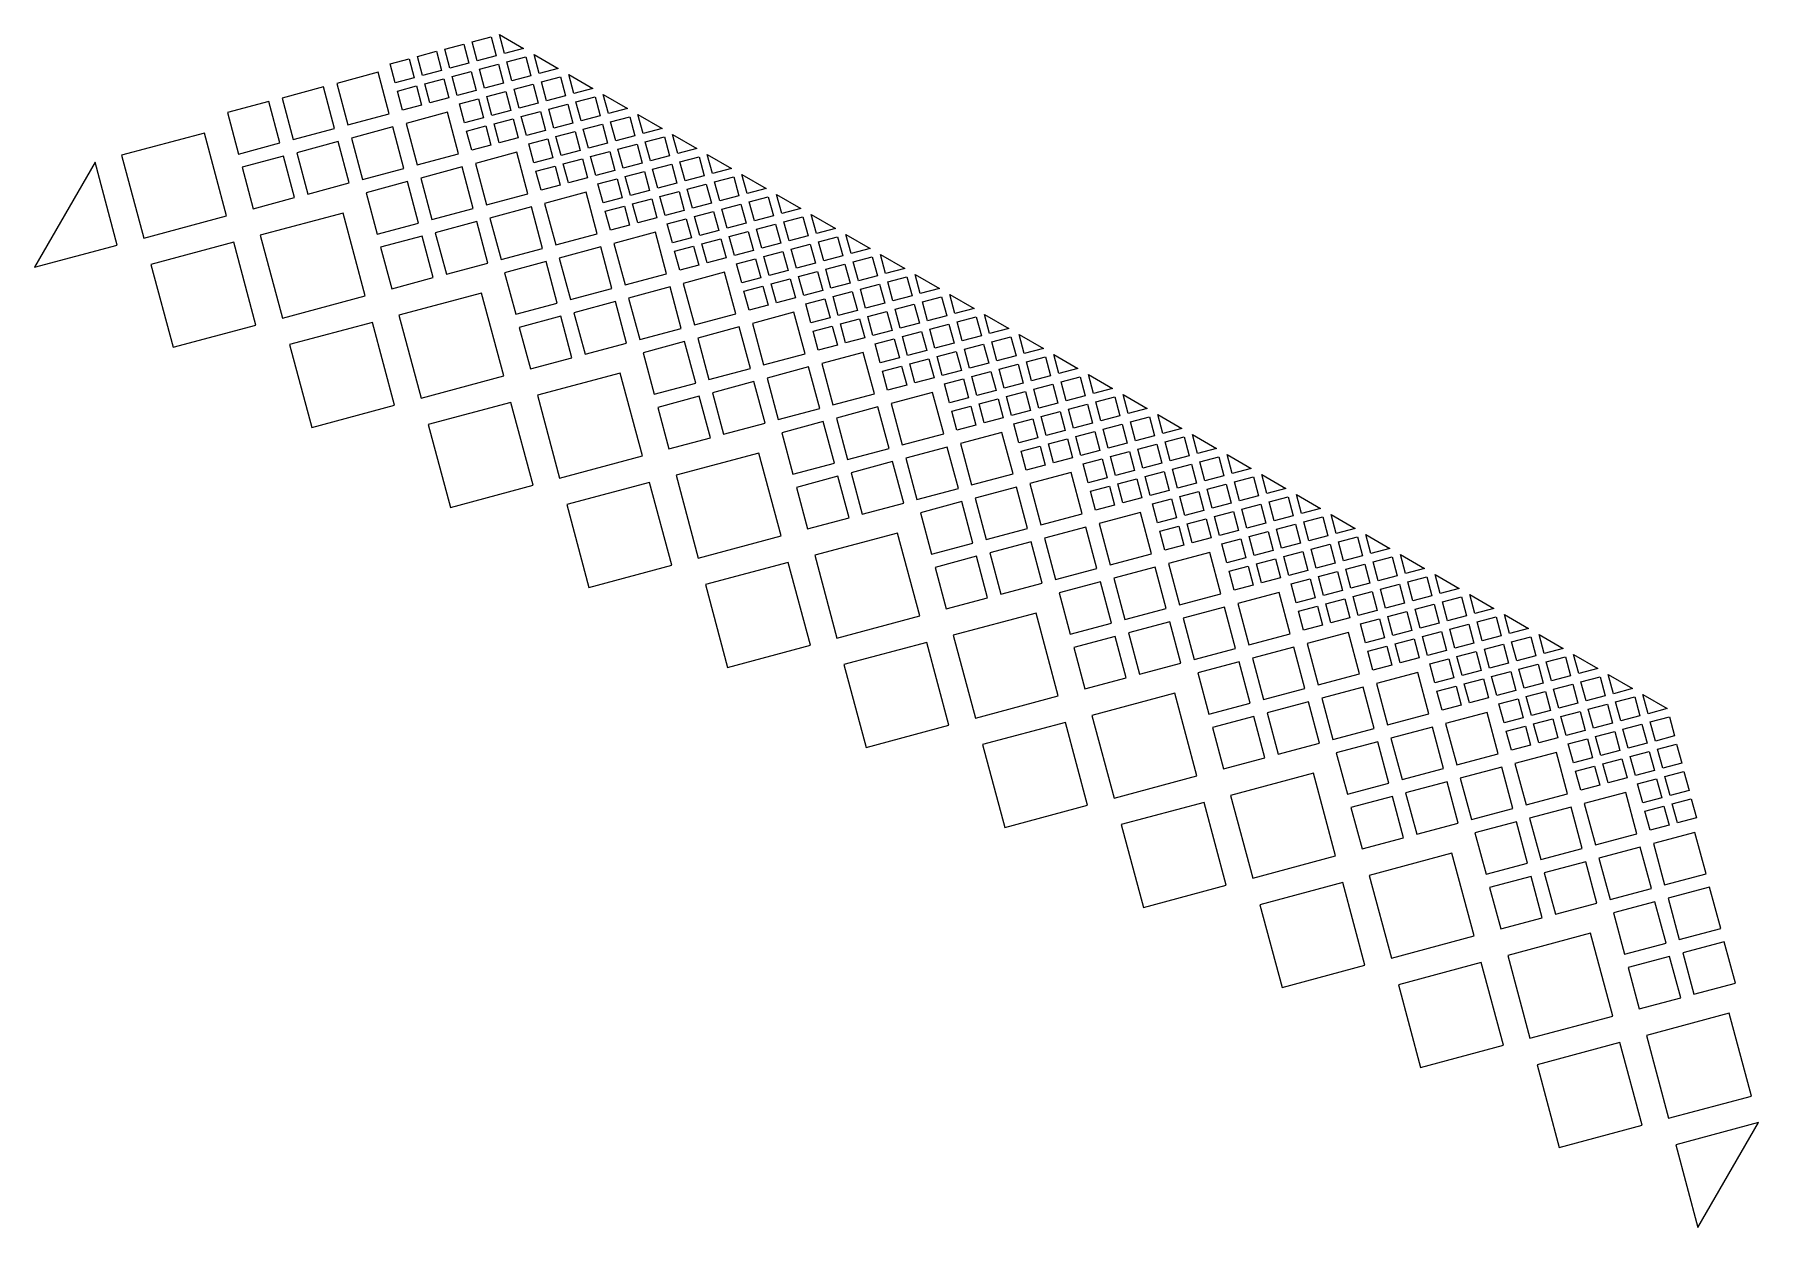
# Model space of a CAD drawing. Header units: inches. Extents: x -11.9 to 11.9, y -21.8 to -14.7.
# Drawn here: x -11.892 to -10.987, y -15.307 to -14.681 of the extents above.
import ezdxf

# ---------------------------------------------------------------- set-up
doc = ezdxf.new("R2010")
doc.units = ezdxf.units.IN
doc.header["$MEASUREMENT"] = 0

msp = doc.modelspace()

# ---------------------------------------------------------------- linework, layer by layer
for points in [[(-11.66202, -14.6849), (-11.65202, -14.68223), (-11.64935, -14.69222), (-11.65934, -14.6949)], [(-11.645, -14.69106), (-11.64768, -14.68106), (-11.635, -14.68838)], [(-11.69238, -14.70375), (-11.70238, -14.70643), (-11.70505, -14.69644), (-11.69506, -14.69376)], [(-11.69071, -14.69259), (-11.68071, -14.68991), (-11.67803, -14.69991), (-11.68803, -14.70259)], [(-11.67637, -14.68875), (-11.66637, -14.68607), (-11.66369, -14.69607), (-11.67369, -14.69875)], [(-11.64383, -14.69541), (-11.63384, -14.69273), (-11.63116, -14.70272), (-11.64116, -14.7054)], [(-11.62681, -14.70156), (-11.62949, -14.69156), (-11.61681, -14.69888)], [(-11.72722, -14.72846), (-11.70549, -14.72264), (-11.71131, -14.70091), (-11.73304, -14.70673)], [(-11.67252, -14.70309), (-11.66253, -14.70041), (-11.65985, -14.71041), (-11.66984, -14.71309)], [(-11.65818, -14.69925), (-11.64818, -14.69657), (-11.6455, -14.70657), (-11.6555, -14.70925)], [(-11.62565, -14.70591), (-11.61565, -14.70323), (-11.61297, -14.71322), (-11.62297, -14.7159)], [(-11.60862, -14.71206), (-11.6113, -14.70206), (-11.59863, -14.70938)], [(-11.73417, -14.73033), (-11.74, -14.70859), (-11.76173, -14.71442), (-11.75591, -14.73615)], [(-11.69853, -14.72078), (-11.70121, -14.71078), (-11.69121, -14.7081), (-11.68853, -14.7181)], [(-11.67687, -14.70426), (-11.67419, -14.71425), (-11.68419, -14.71693), (-11.68687, -14.70694)], [(-11.65434, -14.71359), (-11.64434, -14.71091), (-11.64166, -14.72091), (-11.65166, -14.72359)], [(-11.63999, -14.70975), (-11.62999, -14.70707), (-11.62732, -14.71707), (-11.63731, -14.71975)], [(-11.7846, -14.74384), (-11.76286, -14.73801), (-11.76869, -14.71628), (-11.79042, -14.7221)], [(-11.656, -14.72475), (-11.666, -14.72743), (-11.66868, -14.71744), (-11.65868, -14.71476)], [(-11.6218, -14.72025), (-11.61181, -14.71757), (-11.60913, -14.72757), (-11.61912, -14.73025)], [(-11.60746, -14.71641), (-11.59746, -14.71373), (-11.59478, -14.72372), (-11.60478, -14.7264)], [(-11.59044, -14.72256), (-11.59312, -14.71256), (-11.58044, -14.71988)], [(-11.71953, -14.75715), (-11.6978, -14.75133), (-11.70362, -14.72959), (-11.72536, -14.73542)], [(-11.69667, -14.72773), (-11.69084, -14.74946), (-11.66911, -14.74364), (-11.67494, -14.72191)], [(-11.66216, -14.74178), (-11.66484, -14.73178), (-11.65484, -14.7291), (-11.65216, -14.7391)], [(-11.64049, -14.72526), (-11.63782, -14.73526), (-11.64781, -14.73793), (-11.65049, -14.72794)], [(-11.63615, -14.72409), (-11.62615, -14.72141), (-11.62347, -14.73141), (-11.63347, -14.73409)], [(-11.60362, -14.73075), (-11.59362, -14.72807), (-11.59094, -14.73807), (-11.60094, -14.74075)], [(-11.58927, -14.72691), (-11.57928, -14.72423), (-11.5766, -14.73423), (-11.58659, -14.7369)], [(-11.57225, -14.73306), (-11.57493, -14.72306), (-11.56225, -14.73038)], [(-11.79082, -14.77625), (-11.80247, -14.73279), (-11.84593, -14.74443), (-11.83428, -14.7879)], [(-11.75404, -14.74311), (-11.74822, -14.76484), (-11.72649, -14.75901), (-11.73231, -14.73728)], [(-11.61963, -14.74576), (-11.62963, -14.74843), (-11.6323, -14.73844), (-11.62231, -14.73576)], [(-11.61796, -14.73459), (-11.60796, -14.73192), (-11.60528, -14.74191), (-11.61528, -14.74459)], [(-11.58543, -14.74125), (-11.57543, -14.73857), (-11.57275, -14.74857), (-11.58275, -14.75125)], [(-11.57108, -14.73741), (-11.56109, -14.73473), (-11.55841, -14.74473), (-11.56841, -14.7474)], [(-11.55406, -14.74356), (-11.55674, -14.73356), (-11.54406, -14.74088)], [(-11.89166, -14.80327), (-11.84819, -14.79163), (-11.85984, -14.74816)], [(-11.77691, -14.77253), (-11.75518, -14.7667), (-11.761, -14.74497), (-11.78273, -14.75079)], [(-11.66029, -14.74873), (-11.65447, -14.77047), (-11.63274, -14.76464), (-11.63856, -14.74291)], [(-11.60412, -14.74626), (-11.60144, -14.75626), (-11.61144, -14.75894), (-11.61412, -14.74894)], [(-11.59977, -14.74509), (-11.58978, -14.74242), (-11.5871, -14.75241), (-11.59709, -14.75509)], [(-11.5529, -14.74791), (-11.5429, -14.74523), (-11.54022, -14.75523), (-11.55022, -14.75791)], [(-11.53587, -14.75406), (-11.53855, -14.74406), (-11.52588, -14.75138)], [(-11.68316, -14.77815), (-11.66142, -14.77233), (-11.66725, -14.7506), (-11.68898, -14.75642)], [(-11.62578, -14.76278), (-11.62846, -14.75278), (-11.61846, -14.7501), (-11.61578, -14.7601)], [(-11.58325, -14.76676), (-11.59325, -14.76944), (-11.59593, -14.75944), (-11.58593, -14.75676)], [(-11.58159, -14.75559), (-11.57159, -14.75292), (-11.56891, -14.76291), (-11.57891, -14.76559)], [(-11.56724, -14.75175), (-11.55724, -14.74907), (-11.55457, -14.75907), (-11.56456, -14.76175)], [(-11.53471, -14.75841), (-11.52471, -14.75573), (-11.52203, -14.76573), (-11.53203, -14.76841)], [(-11.51769, -14.76456), (-11.52037, -14.75456), (-11.50769, -14.76188)], [(-11.71767, -14.76411), (-11.71185, -14.78584), (-11.69011, -14.78002), (-11.69594, -14.75828)], [(-11.62392, -14.76973), (-11.6181, -14.79147), (-11.59636, -14.78564), (-11.60219, -14.76391)], [(-11.5634, -14.7661), (-11.5534, -14.76342), (-11.55072, -14.77341), (-11.56072, -14.77609)], [(-11.54905, -14.76225), (-11.53906, -14.75957), (-11.53638, -14.76957), (-11.54638, -14.77225)], [(-11.51652, -14.76891), (-11.50653, -14.76623), (-11.50385, -14.77623), (-11.51384, -14.77891)], [(-11.4995, -14.77506), (-11.50218, -14.76507), (-11.4895, -14.77238)], [(-11.72972, -14.77479), (-11.77318, -14.78643), (-11.76154, -14.8299), (-11.71807, -14.81825)], [(-11.64678, -14.79915), (-11.62505, -14.79333), (-11.63087, -14.7716), (-11.65261, -14.77742)], [(-11.58941, -14.78378), (-11.59209, -14.77378), (-11.58209, -14.7711), (-11.57941, -14.7811)], [(-11.56774, -14.76726), (-11.56507, -14.77726), (-11.57506, -14.77994), (-11.57774, -14.76994)], [(-11.54521, -14.7766), (-11.53521, -14.77392), (-11.53253, -14.78391), (-11.54253, -14.78659)], [(-11.53087, -14.77275), (-11.52087, -14.77007), (-11.51819, -14.78007), (-11.52819, -14.78275)], [(-11.48131, -14.78556), (-11.48399, -14.77557), (-11.47132, -14.78288)], [(-11.68129, -14.78511), (-11.67547, -14.80684), (-11.65374, -14.80102), (-11.65956, -14.77928)], [(-11.54688, -14.78776), (-11.55688, -14.79044), (-11.55955, -14.78044), (-11.54956, -14.77776)], [(-11.52702, -14.7871), (-11.51703, -14.78442), (-11.51435, -14.79441), (-11.52434, -14.79709)], [(-11.51268, -14.78325), (-11.50268, -14.78057), (-11.5, -14.79057), (-11.51, -14.79325)], [(-11.49834, -14.77941), (-11.48834, -14.77673), (-11.48566, -14.78673), (-11.49566, -14.78941)], [(-11.78709, -14.79016), (-11.83056, -14.80181), (-11.81891, -14.84528), (-11.77544, -14.83363)], [(-11.70416, -14.81453), (-11.68243, -14.8087), (-11.68825, -14.78697), (-11.70998, -14.79279)], [(-11.61041, -14.82015), (-11.58867, -14.81433), (-11.5945, -14.7926), (-11.61623, -14.79842)], [(-11.58754, -14.79073), (-11.58172, -14.81247), (-11.55999, -14.80664), (-11.56581, -14.78491)], [(-11.55303, -14.80478), (-11.55571, -14.79478), (-11.54571, -14.7921), (-11.54303, -14.8021)], [(-11.53137, -14.78826), (-11.52869, -14.79826), (-11.53869, -14.80094), (-11.54137, -14.79094)], [(-11.49449, -14.79375), (-11.48449, -14.79107), (-11.48182, -14.80107), (-11.49181, -14.80375)], [(-11.48015, -14.78991), (-11.47015, -14.78723), (-11.46747, -14.79723), (-11.47747, -14.79991)], [(-11.46312, -14.79606), (-11.4658, -14.78607), (-11.45313, -14.79339)], [(-11.64492, -14.80611), (-11.6391, -14.82784), (-11.61736, -14.82202), (-11.62319, -14.80028)], [(-11.5105, -14.80876), (-11.5205, -14.81144), (-11.52318, -14.80144), (-11.51318, -14.79876)], [(-11.50884, -14.7976), (-11.49884, -14.79492), (-11.49616, -14.80492), (-11.50616, -14.80759)], [(-11.4763, -14.80425), (-11.46631, -14.80158), (-11.46363, -14.81157), (-11.47363, -14.81425)], [(-11.46196, -14.80041), (-11.45196, -14.79773), (-11.44928, -14.80773), (-11.45928, -14.81041)], [(-11.44494, -14.80656), (-11.44762, -14.79657), (-11.43494, -14.80389)], [(-11.55117, -14.81174), (-11.54535, -14.83347), (-11.52361, -14.82765), (-11.52944, -14.80591)], [(-11.49499, -14.80926), (-11.49232, -14.81926), (-11.50231, -14.82194), (-11.50499, -14.81194)], [(-11.49065, -14.8081), (-11.48065, -14.80542), (-11.47797, -14.81542), (-11.48797, -14.81809)], [(-11.44377, -14.81091), (-11.43378, -14.80823), (-11.4311, -14.81823), (-11.44109, -14.82091)], [(-11.42675, -14.81706), (-11.42943, -14.80707), (-11.41675, -14.81439)], [(-11.64532, -14.86026), (-11.65697, -14.81679), (-11.70043, -14.82844), (-11.68879, -14.8719)], [(-11.57403, -14.84116), (-11.5523, -14.83533), (-11.55812, -14.8136), (-11.57986, -14.81942)], [(-11.51666, -14.82578), (-11.51934, -14.81578), (-11.50934, -14.81311), (-11.50666, -14.8231)], [(-11.47413, -14.82976), (-11.48413, -14.83244), (-11.4868, -14.82244), (-11.47681, -14.81976)], [(-11.47246, -14.8186), (-11.46246, -14.81592), (-11.45978, -14.82592), (-11.46978, -14.8286)], [(-11.45812, -14.81475), (-11.44812, -14.81208), (-11.44544, -14.82207), (-11.45544, -14.82475)], [(-11.42559, -14.82141), (-11.41559, -14.81873), (-11.41291, -14.82873), (-11.42291, -14.83141)], [(-11.40856, -14.82757), (-11.41124, -14.81757), (-11.39857, -14.82489)], [(-11.63141, -14.85653), (-11.60968, -14.85071), (-11.6155, -14.82897), (-11.63723, -14.8348)], [(-11.60854, -14.82711), (-11.60272, -14.84884), (-11.58099, -14.84302), (-11.58681, -14.82129)], [(-11.51479, -14.83274), (-11.50897, -14.85447), (-11.48724, -14.84865), (-11.49306, -14.82691)], [(-11.45427, -14.8291), (-11.44428, -14.82642), (-11.4416, -14.83642), (-11.45159, -14.8391)], [(-11.43993, -14.82526), (-11.42993, -14.82258), (-11.42725, -14.83257), (-11.43725, -14.83525)], [(-11.4074, -14.83191), (-11.3974, -14.82923), (-11.39472, -14.83923), (-11.40472, -14.84191)], [(-11.39038, -14.83807), (-11.39305, -14.82807), (-11.38038, -14.83539)], [(-11.75781, -14.84381), (-11.74616, -14.88728), (-11.70269, -14.87563), (-11.71434, -14.83216)], [(-11.53766, -14.86216), (-11.51593, -14.85633), (-11.52175, -14.8346), (-11.54348, -14.84042)], [(-11.48028, -14.84678), (-11.48296, -14.83679), (-11.47296, -14.83411), (-11.47029, -14.8441)], [(-11.45862, -14.83026), (-11.45594, -14.84026), (-11.46594, -14.84294), (-11.46862, -14.83294)], [(-11.43609, -14.8396), (-11.42609, -14.83692), (-11.42341, -14.84692), (-11.43341, -14.8496)], [(-11.42174, -14.83576), (-11.41174, -14.83308), (-11.40907, -14.84307), (-11.41906, -14.84575)], [(-11.37219, -14.84857), (-11.37487, -14.83857), (-11.36219, -14.84589)], [(-11.57217, -14.84811), (-11.56635, -14.86984), (-11.54461, -14.86402), (-11.55044, -14.84229)], [(-11.47842, -14.85374), (-11.4726, -14.87547), (-11.45086, -14.86965), (-11.45669, -14.84791)], [(-11.43775, -14.85076), (-11.44775, -14.85344), (-11.45043, -14.84344), (-11.44043, -14.84076)], [(-11.4179, -14.8501), (-11.4079, -14.84742), (-11.40522, -14.85742), (-11.41522, -14.8601)], [(-11.40355, -14.84626), (-11.39356, -14.84358), (-11.39088, -14.85357), (-11.40088, -14.85625)], [(-11.38921, -14.84241), (-11.37921, -14.83973), (-11.37653, -14.84973), (-11.38653, -14.85241)], [(-11.50128, -14.88316), (-11.47955, -14.87733), (-11.48537, -14.8556), (-11.50711, -14.86142)], [(-11.44391, -14.86778), (-11.44659, -14.85779), (-11.43659, -14.85511), (-11.43391, -14.86511)], [(-11.42225, -14.85126), (-11.41957, -14.86126), (-11.42956, -14.86394), (-11.43224, -14.85394)], [(-11.38537, -14.85676), (-11.37537, -14.85408), (-11.37269, -14.86408), (-11.38269, -14.86675)], [(-11.37102, -14.85291), (-11.36103, -14.85023), (-11.35835, -14.86023), (-11.36834, -14.86291)], [(-11.354, -14.85907), (-11.35668, -14.84907), (-11.344, -14.85639)], [(-11.57257, -14.90226), (-11.58422, -14.85879), (-11.62768, -14.87044), (-11.61604, -14.91391)], [(-11.5358, -14.86911), (-11.52997, -14.89084), (-11.50824, -14.88502), (-11.51406, -14.86329)], [(-11.40138, -14.87176), (-11.41138, -14.87444), (-11.41406, -14.86444), (-11.40406, -14.86176)], [(-11.39971, -14.8606), (-11.38971, -14.85792), (-11.38703, -14.86792), (-11.39703, -14.8706)], [(-11.36718, -14.86726), (-11.35718, -14.86458), (-11.3545, -14.87458), (-11.3645, -14.87725)], [(-11.35284, -14.86341), (-11.34284, -14.86073), (-11.34016, -14.87073), (-11.35016, -14.87341)], [(-11.33581, -14.86957), (-11.33849, -14.85957), (-11.32582, -14.86689)], [(-11.68506, -14.88581), (-11.67341, -14.92928), (-11.62994, -14.91763), (-11.64159, -14.87417)], [(-11.55866, -14.89853), (-11.53693, -14.89271), (-11.54275, -14.87097), (-11.56448, -14.8768)], [(-11.44204, -14.87474), (-11.43622, -14.89647), (-11.41449, -14.89065), (-11.42031, -14.86892)], [(-11.38587, -14.87227), (-11.38319, -14.88226), (-11.39319, -14.88494), (-11.39587, -14.87494)], [(-11.38152, -14.8711), (-11.37153, -14.86842), (-11.36885, -14.87842), (-11.37884, -14.8811)], [(-11.34899, -14.87776), (-11.33899, -14.87508), (-11.33632, -14.88508), (-11.34631, -14.88776)], [(-11.33465, -14.87391), (-11.32465, -14.87124), (-11.32197, -14.88123), (-11.33197, -14.88391)], [(-11.31763, -14.88007), (-11.3203, -14.87007), (-11.30763, -14.87739)], [(-11.46491, -14.90416), (-11.44318, -14.89834), (-11.449, -14.8766), (-11.47073, -14.88243)], [(-11.40753, -14.88878), (-11.41021, -14.87879), (-11.40021, -14.87611), (-11.39754, -14.88611)], [(-11.365, -14.89276), (-11.375, -14.89544), (-11.37768, -14.88544), (-11.36768, -14.88277)], [(-11.36334, -14.8816), (-11.35334, -14.87892), (-11.35066, -14.88892), (-11.36066, -14.8916)], [(-11.31646, -14.88441), (-11.30646, -14.88174), (-11.30378, -14.89173), (-11.31378, -14.89441)], [(-11.29944, -14.89057), (-11.30212, -14.88057), (-11.28944, -14.88789)], [(-11.49942, -14.89011), (-11.4936, -14.91185), (-11.47186, -14.90602), (-11.47769, -14.88429)], [(-11.40567, -14.89574), (-11.39985, -14.91747), (-11.37811, -14.91165), (-11.38394, -14.88992)], [(-11.3495, -14.89327), (-11.34682, -14.90326), (-11.35681, -14.90594), (-11.35949, -14.89595)], [(-11.34515, -14.8921), (-11.33515, -14.88942), (-11.33247, -14.89942), (-11.34247, -14.9021)], [(-11.3308, -14.88826), (-11.32081, -14.88558), (-11.31813, -14.89558), (-11.32813, -14.89826)], [(-11.29827, -14.89492), (-11.28828, -14.89224), (-11.2856, -14.90223), (-11.29559, -14.90491)], [(-11.28125, -14.90107), (-11.28393, -14.89107), (-11.27125, -14.89839)], [(-11.49982, -14.94426), (-11.51147, -14.90079), (-11.55493, -14.91244), (-11.54329, -14.95591)], [(-11.42853, -14.92516), (-11.4068, -14.91934), (-11.41262, -14.8976), (-11.43436, -14.90343)], [(-11.37116, -14.90979), (-11.37384, -14.89979), (-11.36384, -14.89711), (-11.36116, -14.90711)], [(-11.32696, -14.9026), (-11.31696, -14.89992), (-11.31429, -14.90992), (-11.32428, -14.9126)], [(-11.31262, -14.89876), (-11.30262, -14.89608), (-11.29994, -14.90608), (-11.30994, -14.90876)], [(-11.26306, -14.91157), (-11.26574, -14.90157), (-11.25307, -14.90889)], [(-11.46305, -14.91111), (-11.45722, -14.93285), (-11.43549, -14.92702), (-11.44131, -14.90529)], [(-11.36929, -14.91674), (-11.36347, -14.93847), (-11.34174, -14.93265), (-11.34756, -14.91092)], [(-11.32863, -14.91376), (-11.33863, -14.91644), (-11.34131, -14.90645), (-11.33131, -14.90377)], [(-11.30877, -14.9131), (-11.29878, -14.91042), (-11.2961, -14.92042), (-11.3061, -14.9231)], [(-11.29443, -14.90926), (-11.28443, -14.90658), (-11.28175, -14.91658), (-11.29175, -14.91926)], [(-11.28009, -14.90542), (-11.27009, -14.90274), (-11.26741, -14.91273), (-11.27741, -14.91541)], [(-11.56884, -14.91617), (-11.61231, -14.92781), (-11.60066, -14.97128), (-11.5572, -14.95963)], [(-11.48591, -14.94053), (-11.46418, -14.93471), (-11.47, -14.91298), (-11.49173, -14.9188)], [(-11.39216, -14.94616), (-11.37043, -14.94034), (-11.37625, -14.9186), (-11.39798, -14.92443)], [(-11.33478, -14.93079), (-11.33746, -14.92079), (-11.32746, -14.91811), (-11.32479, -14.92811)], [(-11.31312, -14.91427), (-11.31044, -14.92426), (-11.32044, -14.92694), (-11.32312, -14.91695)], [(-11.27624, -14.91976), (-11.26625, -14.91708), (-11.26357, -14.92708), (-11.27356, -14.92976)], [(-11.2619, -14.91592), (-11.2519, -14.91324), (-11.24922, -14.92323), (-11.25922, -14.92591)], [(-11.24488, -14.92207), (-11.24755, -14.91207), (-11.23488, -14.91939)], [(-11.42667, -14.93211), (-11.42085, -14.95385), (-11.39911, -14.94802), (-11.40494, -14.92629)], [(-11.29225, -14.93477), (-11.30225, -14.93744), (-11.30493, -14.92745), (-11.29493, -14.92477)], [(-11.29059, -14.9236), (-11.28059, -14.92092), (-11.27791, -14.93092), (-11.28791, -14.9336)], [(-11.25805, -14.93026), (-11.24806, -14.92758), (-11.24538, -14.93758), (-11.25538, -14.94026)], [(-11.24371, -14.92642), (-11.23371, -14.92374), (-11.23103, -14.93374), (-11.24103, -14.93641)], [(-11.22669, -14.93257), (-11.22937, -14.92257), (-11.21669, -14.92989)], [(-11.33292, -14.93774), (-11.3271, -14.95947), (-11.30536, -14.95365), (-11.31119, -14.93192)], [(-11.27675, -14.93527), (-11.27407, -14.94527), (-11.28406, -14.94794), (-11.28674, -14.93795)], [(-11.2724, -14.9341), (-11.2624, -14.93143), (-11.25972, -14.94142), (-11.26972, -14.9441)], [(-11.23987, -14.94076), (-11.22987, -14.93808), (-11.22719, -14.94808), (-11.23719, -14.95076)], [(-11.22552, -14.93692), (-11.21553, -14.93424), (-11.21285, -14.94424), (-11.22284, -14.94691)], [(-11.2085, -14.94307), (-11.21118, -14.93307), (-11.1985, -14.94039)], [(-11.42707, -14.98626), (-11.43872, -14.9428), (-11.48218, -14.95444), (-11.47054, -14.99791)], [(-11.3903, -14.95312), (-11.38447, -14.97485), (-11.36274, -14.96903), (-11.36856, -14.94729)], [(-11.35578, -14.96716), (-11.33405, -14.96134), (-11.33987, -14.93961), (-11.36161, -14.94543)], [(-11.29841, -14.95179), (-11.30109, -14.94179), (-11.29109, -14.93911), (-11.28841, -14.94911)], [(-11.25588, -14.95577), (-11.26588, -14.95845), (-11.26856, -14.94845), (-11.25856, -14.94577)], [(-11.25421, -14.9446), (-11.24421, -14.94193), (-11.24154, -14.95192), (-11.25153, -14.9546)], [(-11.20734, -14.94742), (-11.19734, -14.94474), (-11.19466, -14.95474), (-11.20466, -14.95742)], [(-11.19031, -14.95357), (-11.19299, -14.94357), (-11.18032, -14.95089)], [(-11.41316, -14.98254), (-11.39143, -14.97671), (-11.39725, -14.95498), (-11.41898, -14.9608)], [(-11.29072, -14.98048), (-11.26899, -14.97465), (-11.27481, -14.95292), (-11.29654, -14.95874)], [(-11.24037, -14.95627), (-11.23769, -14.96627), (-11.24769, -14.96895), (-11.25037, -14.95895)], [(-11.23602, -14.9551), (-11.22603, -14.95243), (-11.22335, -14.96242), (-11.23335, -14.9651)], [(-11.22168, -14.95126), (-11.21168, -14.94858), (-11.209, -14.95858), (-11.219, -14.96126)], [(-11.18915, -14.95792), (-11.17915, -14.95524), (-11.17647, -14.96524), (-11.18647, -14.96792)], [(-11.17213, -14.96407), (-11.1748, -14.95407), (-11.16213, -14.96139)], [(-11.49609, -14.95817), (-11.53956, -14.96982), (-11.52791, -15.01328), (-11.48445, -15.00164)], [(-11.31941, -14.98816), (-11.29768, -14.98234), (-11.3035, -14.96061), (-11.32523, -14.96643)], [(-11.26203, -14.97279), (-11.26471, -14.96279), (-11.25471, -14.96011), (-11.25204, -14.97011)], [(-11.21784, -14.96561), (-11.20784, -14.96293), (-11.20516, -14.97292), (-11.21516, -14.9756)], [(-11.20349, -14.96176), (-11.1935, -14.95908), (-11.19082, -14.96908), (-11.20081, -14.97176)], [(-11.15394, -14.97457), (-11.15662, -14.96458), (-11.14394, -14.97189)], [(-11.35392, -14.97412), (-11.3481, -14.99585), (-11.32636, -14.99003), (-11.33219, -14.96829)], [(-11.25435, -15.00148), (-11.23261, -14.99565), (-11.23844, -14.97392), (-11.26017, -14.97974)], [(-11.2195, -14.97677), (-11.2295, -14.97945), (-11.23218, -14.96945), (-11.22218, -14.96677)], [(-11.19965, -14.97611), (-11.18965, -14.97343), (-11.18697, -14.98342), (-11.19697, -14.9861)], [(-11.18531, -14.97226), (-11.17531, -14.96958), (-11.17263, -14.97958), (-11.18263, -14.98226)], [(-11.17096, -14.96842), (-11.16096, -14.96574), (-11.15829, -14.97574), (-11.16828, -14.97842)], [(-11.28303, -15.00916), (-11.2613, -15.00334), (-11.26712, -14.98161), (-11.28886, -14.98743)], [(-11.22566, -14.99379), (-11.22834, -14.98379), (-11.21834, -14.98111), (-11.21566, -14.99111)], [(-11.204, -14.97727), (-11.20132, -14.98727), (-11.21131, -14.98995), (-11.21399, -14.97995)], [(-11.16712, -14.98276), (-11.15712, -14.98008), (-11.15444, -14.99008), (-11.16444, -14.99276)], [(-11.15277, -14.97892), (-11.14278, -14.97624), (-11.1401, -14.98624), (-11.15009, -14.98892)], [(-11.13575, -14.98507), (-11.13843, -14.97508), (-11.12575, -14.98239)], [(-11.35432, -15.02826), (-11.36597, -14.9848), (-11.40943, -14.99645), (-11.39779, -15.03991)], [(-11.31755, -14.99512), (-11.31172, -15.01685), (-11.28999, -15.01103), (-11.29581, -14.98929)], [(-11.18313, -14.99777), (-11.19313, -15.00045), (-11.19581, -14.99045), (-11.18581, -14.98777)], [(-11.18146, -14.98661), (-11.17146, -14.98393), (-11.16879, -14.99392), (-11.17878, -14.9966)], [(-11.14893, -14.99326), (-11.13893, -14.99058), (-11.13625, -15.00058), (-11.14625, -15.00326)], [(-11.13459, -14.98942), (-11.12459, -14.98674), (-11.12191, -14.99674), (-11.13191, -14.99942)], [(-11.11756, -14.99557), (-11.12024, -14.98558), (-11.10757, -14.9929)], [(-11.42334, -15.00017), (-11.46681, -15.01182), (-11.45516, -15.05529), (-11.4117, -15.04364)], [(-11.34041, -15.02454), (-11.31868, -15.01871), (-11.3245, -14.99698), (-11.34623, -15.0028)], [(-11.22379, -15.00074), (-11.21797, -15.02248), (-11.19624, -15.01665), (-11.20206, -14.99492)], [(-11.16762, -14.99827), (-11.16494, -15.00827), (-11.17494, -15.01095), (-11.17762, -15.00095)], [(-11.16327, -14.99711), (-11.15328, -14.99443), (-11.1506, -15.00443), (-11.1606, -15.0071)], [(-11.13074, -15.00376), (-11.12075, -15.00109), (-11.11807, -15.01108), (-11.12806, -15.01376)], [(-11.1164, -14.99992), (-11.1064, -14.99724), (-11.10372, -15.00724), (-11.11372, -15.00992)], [(-11.09938, -15.00607), (-11.10205, -14.99608), (-11.08938, -15.0034)], [(-11.28117, -15.01612), (-11.27535, -15.03785), (-11.25361, -15.03203), (-11.25944, -15.0103)], [(-11.24666, -15.03017), (-11.22493, -15.02434), (-11.23075, -15.00261), (-11.25248, -15.00843)], [(-11.18928, -15.01479), (-11.19196, -15.00479), (-11.18196, -15.00212), (-11.17929, -15.01211)], [(-11.14675, -15.01877), (-11.15675, -15.02145), (-11.15943, -15.01145), (-11.14943, -15.00877)], [(-11.14509, -15.00761), (-11.13509, -15.00493), (-11.13241, -15.01493), (-11.14241, -15.0176)], [(-11.09821, -15.01042), (-11.08821, -15.00774), (-11.08554, -15.01774), (-11.09553, -15.02042)], [(-11.08119, -15.01657), (-11.08387, -15.00658), (-11.07119, -15.0139)], [(-11.18742, -15.02175), (-11.1816, -15.04348), (-11.15986, -15.03766), (-11.16569, -15.01592)], [(-11.13125, -15.01927), (-11.12857, -15.02927), (-11.13856, -15.03195), (-11.14124, -15.02195)], [(-11.1269, -15.01811), (-11.1169, -15.01543), (-11.11422, -15.02543), (-11.12422, -15.02811)], [(-11.11256, -15.01426), (-11.10256, -15.01159), (-11.09988, -15.02158), (-11.10988, -15.02426)], [(-11.08002, -15.02092), (-11.07003, -15.01824), (-11.06735, -15.02824), (-11.07735, -15.03092)], [(-11.063, -15.02708), (-11.06568, -15.01708), (-11.053, -15.0244)], [(-11.29322, -15.0268), (-11.33668, -15.03845), (-11.32504, -15.08191), (-11.28157, -15.07027)], [(-11.21028, -15.05117), (-11.18855, -15.04534), (-11.19437, -15.02361), (-11.21611, -15.02943)], [(-11.15291, -15.03579), (-11.15559, -15.02579), (-11.14559, -15.02312), (-11.14291, -15.03311)], [(-11.10871, -15.02861), (-11.09871, -15.02593), (-11.09604, -15.03593), (-11.10603, -15.03861)], [(-11.09437, -15.02477), (-11.08437, -15.02209), (-11.08169, -15.03208), (-11.09169, -15.03476)], [(-11.06184, -15.03142), (-11.05184, -15.02874), (-11.04916, -15.03874), (-11.05916, -15.04142)], [(-11.04481, -15.03758), (-11.04749, -15.02758), (-11.03482, -15.0349)], [(-11.2448, -15.03712), (-11.23897, -15.05885), (-11.21724, -15.05303), (-11.22306, -15.0313)], [(-11.15105, -15.04275), (-11.14522, -15.06448), (-11.12349, -15.05866), (-11.12931, -15.03692)], [(-11.11038, -15.03977), (-11.12038, -15.04245), (-11.12306, -15.03245), (-11.11306, -15.02977)], [(-11.09052, -15.03911), (-11.08053, -15.03643), (-11.07785, -15.04643), (-11.08785, -15.04911)], [(-11.07618, -15.03527), (-11.06618, -15.03259), (-11.0635, -15.04258), (-11.0735, -15.04526)], [(-11.39406, -15.05382), (-11.38241, -15.09729), (-11.33895, -15.08564), (-11.35059, -15.04217)], [(-11.26766, -15.06654), (-11.24593, -15.06072), (-11.25175, -15.03898), (-11.27348, -15.04481)], [(-11.17391, -15.07217), (-11.15218, -15.06634), (-11.158, -15.04461), (-11.17973, -15.05043)], [(-11.11653, -15.05679), (-11.11921, -15.0468), (-11.10922, -15.04412), (-11.10654, -15.05411)], [(-11.09487, -15.04027), (-11.09219, -15.05027), (-11.10219, -15.05295), (-11.10487, -15.04295)], [(-11.07234, -15.04961), (-11.06234, -15.04693), (-11.05966, -15.05693), (-11.06966, -15.05961)], [(-11.05799, -15.04577), (-11.048, -15.04309), (-11.04532, -15.05308), (-11.05531, -15.05576)], [(-11.04365, -15.04192), (-11.03365, -15.03924), (-11.03097, -15.04924), (-11.04097, -15.05192)], [(-11.20842, -15.05812), (-11.2026, -15.07985), (-11.18086, -15.07403), (-11.18669, -15.0523)], [(-11.074, -15.06077), (-11.084, -15.06345), (-11.08668, -15.05345), (-11.07668, -15.05077)], [(-11.03981, -15.05627), (-11.02981, -15.05359), (-11.02713, -15.06359), (-11.03713, -15.06626)], [(-11.11467, -15.06375), (-11.10885, -15.08548), (-11.08711, -15.07966), (-11.09294, -15.05792)], [(-11.08016, -15.07779), (-11.08284, -15.0678), (-11.07284, -15.06512), (-11.07016, -15.07512)], [(-11.0585, -15.06127), (-11.05582, -15.07127), (-11.06581, -15.07395), (-11.06849, -15.06395)], [(-11.05415, -15.06011), (-11.04415, -15.05743), (-11.04147, -15.06743), (-11.05147, -15.07011)], [(-11.20882, -15.11227), (-11.22047, -15.0688), (-11.26393, -15.08045), (-11.25229, -15.12392)], [(-11.17205, -15.07912), (-11.16622, -15.10086), (-11.14449, -15.09503), (-11.15031, -15.0733)], [(-11.13753, -15.09317), (-11.1158, -15.08734), (-11.12162, -15.06561), (-11.14336, -15.07143)], [(-11.03763, -15.08177), (-11.04763, -15.08445), (-11.05031, -15.07445), (-11.04031, -15.07178)], [(-11.03596, -15.07061), (-11.02596, -15.06793), (-11.02329, -15.07793), (-11.03328, -15.08061)], [(-11.19491, -15.10854), (-11.17318, -15.10272), (-11.179, -15.08099), (-11.20073, -15.08681)], [(-11.0783, -15.08475), (-11.07247, -15.10648), (-11.05074, -15.10066), (-11.05656, -15.07893)], [(-11.02212, -15.08228), (-11.01944, -15.09227), (-11.02944, -15.09495), (-11.03212, -15.08495)], [(-11.27784, -15.08418), (-11.32131, -15.09582), (-11.30966, -15.13929), (-11.2662, -15.12764)], [(-11.10116, -15.11417), (-11.07943, -15.10835), (-11.08525, -15.08661), (-11.10698, -15.09244)], [(-11.04378, -15.0988), (-11.04646, -15.0888), (-11.03647, -15.08612), (-11.03379, -15.09612)], [(-11.13567, -15.10012), (-11.12985, -15.12186), (-11.10811, -15.11603), (-11.11394, -15.0943)], [(-11.04192, -15.10575), (-11.0361, -15.12748), (-11.01436, -15.12166), (-11.02019, -15.09993)], [(-11.06478, -15.13517), (-11.04305, -15.12935), (-11.04888, -15.10761), (-11.07061, -15.11344)], [(-11.13607, -15.15427), (-11.14772, -15.1108), (-11.19118, -15.12245), (-11.17954, -15.16592)], [(-11.0993, -15.12112), (-11.09347, -15.14286), (-11.07174, -15.13703), (-11.07756, -15.1153)], [(-11.20509, -15.12618), (-11.24856, -15.13783), (-11.23691, -15.18129), (-11.19345, -15.16964)], [(-11.12216, -15.15054), (-11.10043, -15.14472), (-11.10625, -15.12299), (-11.12798, -15.12881)], [(-11.06292, -15.14212), (-11.0571, -15.16386), (-11.03536, -15.15803), (-11.04119, -15.1363)], [(-11.02841, -15.15617), (-11.00668, -15.15035), (-11.0125, -15.12861), (-11.03423, -15.13444)], [(-11.06332, -15.19627), (-11.07497, -15.15281), (-11.11843, -15.16445), (-11.10679, -15.20792)], [(-11.02655, -15.16313), (-11.02072, -15.18486), (-10.99899, -15.17904), (-11.00481, -15.1573)], [(-11.13234, -15.16818), (-11.17581, -15.17983), (-11.16416, -15.22329), (-11.1207, -15.21165)], [(-11.04941, -15.19255), (-11.02768, -15.18672), (-11.0335, -15.16499), (-11.05523, -15.17081)], [(-11.00222, -15.19481), (-11.04568, -15.20646), (-11.03404, -15.24992), (-10.99057, -15.23828)], [(-11.10306, -15.22183), (-11.09141, -15.2653), (-11.04795, -15.25365), (-11.05959, -15.21018)], [(-11.03031, -15.26383), (-11.01866, -15.3073), (-10.98684, -15.25218)]]:
    msp.add_lwpolyline(points, close=True)

doc.saveas('drawing.dxf')
